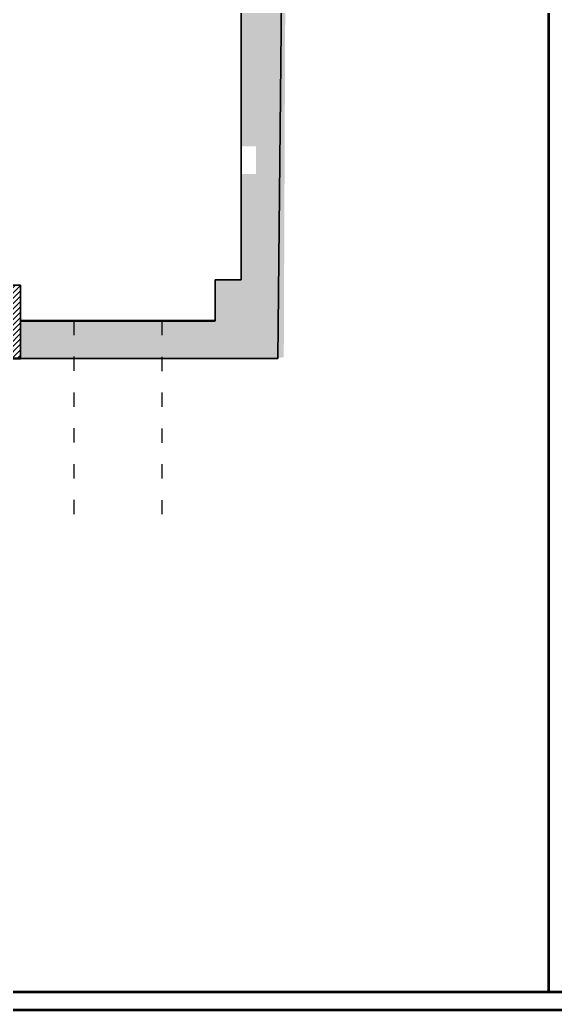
# Model space of a CAD drawing. Header units: millimetres. Extents: x 54215 to 67697, y 23496 to 56611.
# Drawn here: x 57664 to 58113, y 48332 to 49163 of the extents above; entities that cross this region are included whole.
import ezdxf

# ---------------------------------------------------------------- set-up
doc = ezdxf.new("R2010")
doc.units = ezdxf.units.MM
doc.linetypes.add('ACAD_ISO03W100', pattern=[30, 12, -18])
for name, color, linetype, lineweight in [('- 0.09', 9, 'Continuous', 9), ('- 0.30', 6, 'Continuous', 30), ('- 0.50', 30, 'Continuous', 50), ('no3_duvar kaplama', 8, 'Continuous', 0), ('no3_duvar mevcut', 4, 'Continuous', 35)]:
    doc.layers.add(name, color=color, linetype=linetype, lineweight=lineweight)

# ---------------------------------------------------------------- blocks, each defined once
blk = doc.blocks.new('giriş tavan planı')
at = {"layer": '- 0.09'}
h = blk.add_hatch(dxfattribs=at)
h.set_pattern_fill('ANSI31', color=256)
h.set_pattern_definition([(45, (57626.8874, 19235.8884), (-2.245064, 2.245064), [])])
h.paths.add_polyline_path([(58922.5, 20905.88), (58849.5, 20905.88), (58849.5, 20844.38), (58922.5, 20844.38)])
h.paths.add_polyline_path([(59608, 20901.38), (59534.5, 20901.38), (59534.5, 20839.88), (59608, 20839.88)])
h.paths.add_polyline_path([(60189.5, 20900.38), (60116, 20900.38), (60116, 20838.88), (60189.5, 20838.88)])
h.paths.add_polyline_path([(60186.5, 20112.88), (60113.5, 20112.88), (60113.5, 20051.38), (60186.5, 20051.38)])
h.paths.add_polyline_path([(59608, 20113.88), (59535, 20113.88), (59535, 20052.38), (59608, 20052.38)])
h.paths.add_polyline_path([(58922.5, 20107.88), (58849.5, 20107.88), (58849.5, 20046.38), (58922.5, 20046.38)])
at = {"layer": 'no3_duvar kaplama'}
h = blk.add_hatch(color=256, dxfattribs=at)
h.dxf.hatch_style = 1
h.paths.add_polyline_path([(58849.5, 20107.88), (58867.5, 20107.88), (58849.5, 20107.88), (58849.5, 20046.38), (58867.5, 20046.38), (60407.16, 20052.29), (60410.71, 20900.38), (58922.5, 20901.38), (58867.5, 20905.88), (58849.5, 20905.88), (58849.5, 20838.38), (58867.5, 20838.38), (58867.5, 20844.38), (58849.5, 20844.38), (58849.5, 20905.88), (58922.5, 20905.88), (58922.5, 20866.38), (59534.5, 20866.38), (59534.5, 20901.38), (59608, 20901.38), (59608, 20867.38), (60116, 20867.38), (60116, 20900.38), (60189.5, 20900.38), (60189.5, 20863.38), (60325, 20863.38), (60325, 20854.88), (60371.5, 20854.88), (60371.5, 20117.38), (60349.56, 20117.38), (60349.56, 20082.88), (60186.5, 20082.88), (60186.5, 20051.38), (60113.5, 20051.38), (60113.5, 20082.88), (59608, 20082.88), (59608, 20052.38), (59535, 20052.38), (59535, 20082.88), (58922.5, 20082.88), (58922.5, 20046.38), (58849.5, 20046.38)])
h.paths.add_polyline_path([(60371.5, 20229.28), (60371.5, 20205.99), (60383.73, 20205.99), (60383.73, 20229.28)], flags=17)
at = {"layer": '- 0.30', "linetype": 'ACAD_ISO03W100'}
blk.add_lwpolyline([(60231.49, 19921), (60231.49, 20082.88), (60304.78, 20082.88), (60304.78, 19921)], dxfattribs=at)
at = {"layer": '- 0.50'}
for p, q in [((60186.5, 20082.88), (60349.56, 20082.88)), ((60113.5, 20051.38), (60186.5, 20051.38))]:
    blk.add_line(p, q, dxfattribs=at)
at = {"layer": 'no3_duvar mevcut'}
for p, q in [((60402.28, 20051.38), (60410.71, 20900.38)), ((60371.5, 20854.88), (60371.5, 20117.38)), ((60349.56, 20082.88), (60349.56, 20117.38)), ((60349.56, 20117.38), (60371.5, 20117.38)), ((60113.5, 20112.88), (60186.5, 20112.88)), ((60186.5, 20112.88), (60186.5, 20051.38)), ((60186.5, 20051.38), (60402.28, 20051.38))]:
    blk.add_line(p, q, dxfattribs=at)

msp = doc.modelspace()

# ---------------------------------------------------------------- linework, layer by layer
at = {"color": 252, "const_width": 2.135}
for points in [[(58549.046, 48333.18), (55059.324, 48333.18), (55059.324, 50133.18), (58549.046, 50133.18), (58549.046, 48994.132, -0.4142136), (58523.96, 48969.046), (58145.153, 48969.046, 0.4142136), (58135.119, 48959.011), (58135.119, 48715.173, 0.4142136), (58145.153, 48705.139), (58523.96, 48705.139, -0.4142136), (58549.046, 48680.052), (58549.046, 48333.18)], [(58533.994, 48994.132, -0.4142136), (58523.96, 48984.097), (58145.153, 48984.097, 0.4142136), (58120.067, 48959.011), (58120.067, 48715.173, 0.4142136), (58145.153, 48690.087), (58523.96, 48690.087, -0.4142136), (58533.994, 48680.052), (58533.994, 48348.232), (55074.376, 48348.232), (55074.376, 50118.129), (58533.994, 50118.129), (58533.994, 48994.132)]]:
    msp.add_lwpolyline(points, format="xyb", dxfattribs=at)
msp.add_lwpolyline([(58107.524, 48348.232), (58107.524, 50118.129)], dxfattribs=at)

# ---------------------------------------------------------------- block references
msp.add_blockref('giriş tavan planı', (-2521.664, 28827.404))

doc.saveas('drawing.dxf')
